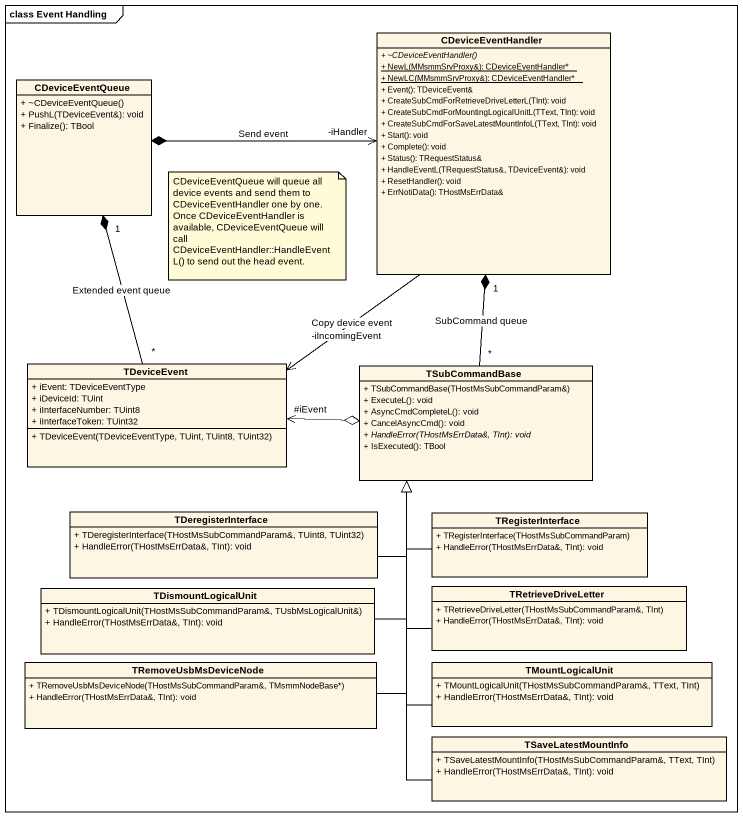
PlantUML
@startuml
mainframe class Event Handling
hide circle
hide empty members
skinparam classAttributeIconSize 0
class CDeviceEventHandler {
  {abstract} + ~CDeviceEventHandler()
  {static} + NewL(MMsmmSrvProxy&): CDeviceEventHandler*
  {static} + NewLC(MMsmmSrvProxy&): CDeviceEventHandler*
  + Event(): TDeviceEvent&
  + CreateSubCmdForRetrieveDriveLetterL(TInt): void
  + CreateSubCmdForMountingLogicalUnitL(TText, TInt): void
  + CreateSubCmdForSaveLatestMountInfoL(TText, TInt): void
  + Start(): void
  + Complete(): void
  + Status(): TRequestStatus&
  + HandleEventL(TRequestStatus&, TDeviceEvent&): void
  + ResetHandler(): void
  + ErrNotiData(): THostMsErrData&
}
class CDeviceEventQueue {
  + ~CDeviceEventQueue()
  + PushL(TDeviceEvent&): void
  + Finalize(): TBool
}
class TDeviceEvent {
  + iEvent: TDeviceEventType
  + iDeviceId: TUint
  + iInterfaceNumber: TUint8
  + iInterfaceToken: TUint32
  + TDeviceEvent(TDeviceEventType, TUint, TUint8, TUint32)
}
class TSubCommandBase {
  + TSubCommandBase(THostMsSubCommandParam&)
  + ExecuteL(): void
  + AsyncCmdCompleteL(): void
  + CancelAsyncCmd(): void
  {abstract} + HandleError(THostMsErrData&, TInt): void
  + IsExecuted(): TBool
}
class TDeregisterInterface {
  + TDeregisterInterface(THostMsSubCommandParam&, TUint8, TUint32)
  + HandleError(THostMsErrData&, TInt): void
}
class TRegisterInterface {
  + TRegisterInterface(THostMsSubCommandParam)
  + HandleError(THostMsErrData&, TInt): void
}
class TDismountLogicalUnit {
  + TDismountLogicalUnit(THostMsSubCommandParam&, TUsbMsLogicalUnit&)
  + HandleError(THostMsErrData&, TInt): void
}
class TRetrieveDriveLetter {
  + TRetrieveDriveLetter(THostMsSubCommandParam&, TInt)
  + HandleError(THostMsErrData&, TInt): void
}
class TRemoveUsbMsDeviceNode {
  + TRemoveUsbMsDeviceNode(THostMsSubCommandParam&, TMsmmNodeBase*)
  + HandleError(THostMsErrData&, TInt): void
}
class TMountLogicalUnit {
  + TMountLogicalUnit(THostMsSubCommandParam&, TText, TInt)
  + HandleError(THostMsErrData&, TInt): void
}
class TSaveLatestMountInfo {
  + TSaveLatestMountInfo(THostMsSubCommandParam&, TText, TInt)
  + HandleError(THostMsErrData&, TInt): void
}
CDeviceEventHandler --> "-iIncomingEvent" TDeviceEvent : Copy device event
CDeviceEventQueue *-right-> "-iHandler" CDeviceEventHandler : Send event
TDeviceEvent "*" -up-* "1" CDeviceEventQueue : Extended event queue
TSubCommandBase "*" -up-* "1" CDeviceEventHandler : SubCommand queue
TSubCommandBase o-left-> "#iEvent" TDeviceEvent
TDeregisterInterface -right-|> TSubCommandBase
TRegisterInterface -up-|> TSubCommandBase
TDismountLogicalUnit -up-|> TSubCommandBase
TRetrieveDriveLetter -up-|> TSubCommandBase
TRemoveUsbMsDeviceNode -up-|> TSubCommandBase
TMountLogicalUnit -up-|> TSubCommandBase
TSaveLatestMountInfo -up-|> TSubCommandBase
note as N1
  CDeviceEventQueue will queue all device events and send them to CDeviceEventHandler one by one. Once CDeviceEventHandler is available, CDeviceEventQueue will call CDeviceEventHandler::HandleEventL() to send out the head event.
end note
@enduml
